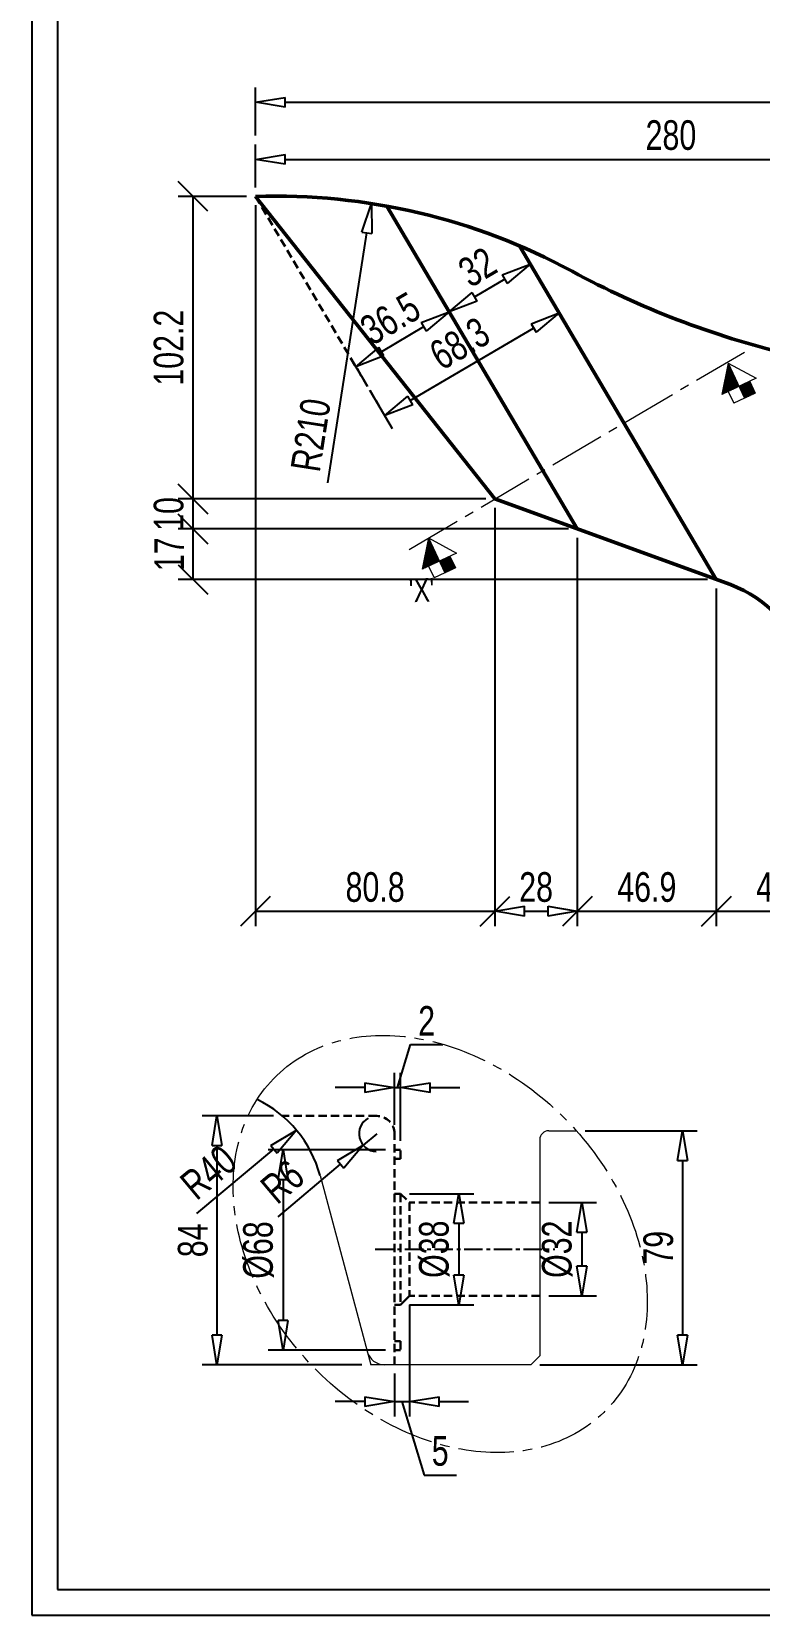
# Model space of a CAD drawing. Header units: millimetres. Extents: x 135002 to 160744, y 22203 to 27033.
# Drawn here: x 155599 to 155844, y 23233 to 23768 of the extents above; entities that cross this region are included whole.
import ezdxf

# ---------------------------------------------------------------- set-up
doc = ezdxf.new("R2010")
doc.units = ezdxf.units.MM
doc.header["$LTSCALE"] = 25
for name, pattern in [('CENTER', [2, 1.25, -0.25, 0.25, -0.25]), ('CENTER2', [1.125, 0.75, -0.125, 0.125, -0.125]), ('HIDDEN', [0.375, 0.25, -0.125])]:
    doc.linetypes.add(name, pattern=pattern)
doc.layers.get('0').update_dxf_attribs({"linetype": 'CONTINUOUS'})
doc.layers.get('Defpoints').update_dxf_attribs({"linetype": 'CONTINUOUS'})
for name, color, linetype, lineweight in [('04 DIMENSION', 7, 'CONTINUOUS', 18), ('cen line', 1, 'CENTER2', 13), ('main', 7, 'CONTINUOUS', 30)]:
    doc.layers.add(name, color=color, linetype=linetype, lineweight=lineweight)
doc.styles.add('DIM-1', font='swisscl.ttf')
doc.dimstyles.new('DIM-1', dxfattribs={"dimscale": 5, "dimtxt": 2, "dimasz": 2, "dimexe": 1, "dimexo": 0.6, "dimgap": 0.6, "dimtad": 1, "dimdec": 0, "dimzin": 0, "dimdsep": 46, "dimtxsty": 'DIM-1', "dimblk": 'CLOSEDBLANK', "dimcen": 0, "dimclrd": 8, "dimclre": 8, "dimclrt": 6, "dimadec": 0, "dimazin": 0, "dimtfac": 1, "dimtdec": 0, "dimtmove": 1, "dimatfit": 0, "dimfxl": 1, "dimtolj": 1, "dimtzin": 0, "dimarcsym": 1})

# ---------------------------------------------------------------- blocks, each defined once
blk = doc.blocks.new('_ClosedBlank')
at = {"color": 0, "linetype": 'ByBlock', "lineweight": -2}
for p, q in [((-1, 0.167), (0, 0)), ((-1, 0.167), (-1, -0.167)), ((0, 0), (-1, -0.167))]:
    blk.add_line(p, q, dxfattribs=at)
blk = doc.blocks.new('*D604')
at = {"layer": '04 DIMENSION', "color": 8, "linetype": 'Continuous', "lineweight": -2, "transparency": 16777216}
for p, q in [((155765.4, 23692.04), (155764.38, 23693.76)), ((155738.06, 23675.92), (155737.04, 23677.65))]:
    blk.add_line(p, q, dxfattribs=at)
at = {"layer": '04 DIMENSION', "color": 8, "lineweight": -2, "transparency": 16777216}
blk.add_line((155758.31, 23684.37), (155748.2, 23678.42), dxfattribs=at)
at = {"layer": 'Defpoints', "color": 0, "transparency": 16777216}
for p in [(155766.92, 23689.45), (155739.58, 23673.34), (155739.58, 23673.34)]:
    blk.add_point(p, dxfattribs=at)
at = {"layer": '04 DIMENSION', "color": 8, "lineweight": -2, "transparency": 16777216, "xscale": 10, "yscale": 10, "zscale": 10}
for p, rotation in [((155766.92, 23689.45), 30.51238492620608), ((155739.58, 23673.34), 210.5123849262061)]:
    blk.add_blockref('_ClosedBlank', p, dxfattribs=dict(at, rotation=rotation))
at = {"layer": '04 DIMENSION', "color": 6, "transparency": 16777216, "insert": (155749.13, 23688.39), "char_height": 10, "attachment_point": 5, "rotation": 30.5124, "style": 'DIM-1'}
blk.add_mtext('\\A1;32', dxfattribs=at)
blk = doc.blocks.new('*D605')
at = {"layer": '04 DIMENSION', "color": 8, "linetype": 'Continuous', "lineweight": -2, "transparency": 16777216}
for p, q in [((155738.72, 23674.81), (155742.12, 23669.03)), ((155707.24, 23656.26), (155710.64, 23650.48))]:
    blk.add_line(p, q, dxfattribs=at)
at = {"layer": '04 DIMENSION', "color": 8, "lineweight": -2, "transparency": 16777216}
blk.add_line((155730.97, 23668.26), (155716.72, 23659.87), dxfattribs=at)
at = {"layer": 'Defpoints', "color": 0, "transparency": 16777216}
for p in [(155737.19, 23677.39), (155705.72, 23658.84), (155708.11, 23654.79)]:
    blk.add_point(p, dxfattribs=at)
at = {"layer": '04 DIMENSION', "color": 8, "lineweight": -2, "transparency": 16777216, "xscale": 10, "yscale": 10, "zscale": 10}
for p, rotation in [((155739.58, 23673.34), 30.51238492620824), ((155708.11, 23654.79), 210.5123849262082)]:
    blk.add_blockref('_ClosedBlank', p, dxfattribs=dict(at, rotation=rotation))
at = {"layer": '04 DIMENSION', "color": 6, "transparency": 16777216, "insert": (155719.72, 23671.07), "char_height": 10, "attachment_point": 5, "rotation": 30.5124, "style": 'DIM-1'}
blk.add_mtext('\\A1;36.5', dxfattribs=at)
blk = doc.blocks.new('*D606')
at = {"layer": '04 DIMENSION', "color": 8, "linetype": 'Continuous', "lineweight": -2, "transparency": 16777216}
for p, q in [((155772, 23680.83), (155779.19, 23668.63)), ((155713.18, 23646.17), (155720.37, 23633.97))]:
    blk.add_line(p, q, dxfattribs=at)
at = {"layer": '04 DIMENSION', "color": 8, "lineweight": -2, "transparency": 16777216}
blk.add_line((155726.45, 23643.36), (155768.04, 23667.86), dxfattribs=at)
at = {"layer": 'Defpoints', "color": 0, "transparency": 16777216}
for p in [(155770.48, 23683.42), (155776.65, 23672.94), (155711.66, 23648.76)]:
    blk.add_point(p, dxfattribs=at)
at = {"layer": '04 DIMENSION', "color": 8, "lineweight": -2, "transparency": 16777216, "xscale": 10, "yscale": 10, "zscale": 10}
for p, rotation in [((155776.65, 23672.94), 30.51238492619144), ((155717.84, 23638.28), 210.5123849261915)]:
    blk.add_blockref('_ClosedBlank', p, dxfattribs=dict(at, rotation=rotation))
at = {"layer": '04 DIMENSION', "color": 6, "transparency": 16777216, "insert": (155743.12, 23662.61), "char_height": 10, "attachment_point": 5, "rotation": 30.5124, "style": 'DIM-1'}
blk.add_mtext('\\A1;68.3', dxfattribs=at)
blk = doc.blocks.new('_Oblique')
at = {"color": 0, "linetype": 'ByBlock', "lineweight": -2}
blk.add_line((-0.5, -0.5), (0.5, 0.5), dxfattribs=at)
blk = doc.blocks.new('*D607')
at = {"layer": '04 DIMENSION', "color": 8, "linetype": 'Continuous', "lineweight": -2, "transparency": 16777216}
for p, q in [((155674.21, 23709.3), (155674.21, 23465.91)), ((155754.99, 23607.12), (155754.99, 23465.91))]:
    blk.add_line(p, q, dxfattribs=at)
at = {"layer": '04 DIMENSION', "color": 8, "lineweight": -2, "transparency": 16777216}
blk.add_line((155674.21, 23470.91), (155754.99, 23470.91), dxfattribs=at)
at = {"layer": 'Defpoints', "color": 0, "transparency": 16777216}
for p in [(155674.21, 23712.3), (155754.99, 23610.12), (155754.99, 23470.91)]:
    blk.add_point(p, dxfattribs=at)
at = {"layer": '04 DIMENSION', "color": 8, "lineweight": -2, "transparency": 16777216, "xscale": 10, "yscale": 10, "zscale": 10, "rotation": 180}
blk.add_blockref('_Oblique', (155674.21, 23470.91), dxfattribs=at)
at = {"layer": '04 DIMENSION', "color": 8, "lineweight": -2, "transparency": 16777216, "xscale": 10, "yscale": 10, "zscale": 10}
blk.add_blockref('_Oblique', (155754.99, 23470.91), dxfattribs=at)
at = {"layer": '04 DIMENSION', "color": 6, "transparency": 16777216, "insert": (155714.6, 23479.03), "char_height": 10, "attachment_point": 5, "style": 'DIM-1'}
blk.add_mtext('\\A1;80.8', dxfattribs=at)
blk = doc.blocks.new('*D608')
at = {"layer": '04 DIMENSION', "color": 8, "linetype": 'Continuous', "lineweight": -2, "transparency": 16777216}
for p, q in [((155782.81, 23597), (155782.81, 23465.91)), ((155754.99, 23586.38), (155754.99, 23465.91))]:
    blk.add_line(p, q, dxfattribs=at)
at = {"layer": '04 DIMENSION', "color": 8, "lineweight": -2, "transparency": 16777216}
blk.add_line((155764.99, 23470.91), (155772.81, 23470.91), dxfattribs=at)
at = {"layer": 'Defpoints', "color": 0, "transparency": 16777216}
for p in [(155782.81, 23600), (155754.99, 23589.38), (155782.81, 23470.91)]:
    blk.add_point(p, dxfattribs=at)
at = {"layer": '04 DIMENSION', "color": 8, "lineweight": -2, "transparency": 16777216, "xscale": 10, "yscale": 10, "zscale": 10, "rotation": 180}
blk.add_blockref('_ClosedBlank', (155754.99, 23470.91), dxfattribs=at)
at = {"layer": '04 DIMENSION', "color": 8, "lineweight": -2, "transparency": 16777216, "xscale": 10, "yscale": 10, "zscale": 10}
blk.add_blockref('_ClosedBlank', (155782.81, 23470.91), dxfattribs=at)
at = {"layer": '04 DIMENSION', "color": 6, "transparency": 16777216, "insert": (155768.9, 23479.03), "char_height": 10, "attachment_point": 5, "style": 'DIM-1'}
blk.add_mtext('\\A1;28', dxfattribs=at)
blk = doc.blocks.new('*D609')
at = {"layer": '04 DIMENSION', "color": 8, "linetype": 'Continuous', "lineweight": -2, "transparency": 16777216}
for p, q in [((155829.7, 23579.93), (155829.7, 23465.91)), ((155782.81, 23578.17), (155782.81, 23465.91))]:
    blk.add_line(p, q, dxfattribs=at)
at = {"layer": '04 DIMENSION', "color": 8, "lineweight": -2, "transparency": 16777216}
blk.add_line((155782.81, 23470.91), (155829.7, 23470.91), dxfattribs=at)
at = {"layer": 'Defpoints', "color": 0, "transparency": 16777216}
for p in [(155782.81, 23581.17), (155829.7, 23582.93), (155829.7, 23470.91)]:
    blk.add_point(p, dxfattribs=at)
at = {"layer": '04 DIMENSION', "color": 8, "lineweight": -2, "transparency": 16777216, "xscale": 10, "yscale": 10, "zscale": 10, "rotation": 180}
blk.add_blockref('_Oblique', (155782.81, 23470.91), dxfattribs=at)
at = {"layer": '04 DIMENSION', "color": 8, "lineweight": -2, "transparency": 16777216, "xscale": 10, "yscale": 10, "zscale": 10}
blk.add_blockref('_Oblique', (155829.7, 23470.91), dxfattribs=at)
at = {"layer": '04 DIMENSION', "color": 6, "transparency": 16777216, "insert": (155806.25, 23479.03), "char_height": 10, "attachment_point": 5, "style": 'DIM-1'}
blk.add_mtext('\\A1;46.9', dxfattribs=at)
blk = doc.blocks.new('*D610')
at = {"layer": '04 DIMENSION', "color": 8, "linetype": 'Continuous', "lineweight": -2, "transparency": 16777216}
for p, q in [((155829.7, 23565.92), (155829.7, 23465.91)), ((155876.55, 23487.07), (155876.55, 23465.91))]:
    blk.add_line(p, q, dxfattribs=at)
at = {"layer": '04 DIMENSION', "color": 8, "lineweight": -2, "transparency": 16777216}
blk.add_line((155829.7, 23470.91), (155876.55, 23470.91), dxfattribs=at)
at = {"layer": 'Defpoints', "color": 0, "transparency": 16777216}
for p in [(155829.7, 23568.92), (155876.55, 23490.07), (155876.55, 23470.91)]:
    blk.add_point(p, dxfattribs=at)
at = {"layer": '04 DIMENSION', "color": 8, "lineweight": -2, "transparency": 16777216, "xscale": 10, "yscale": 10, "zscale": 10, "rotation": 180}
blk.add_blockref('_Oblique', (155829.7, 23470.91), dxfattribs=at)
at = {"layer": '04 DIMENSION', "color": 8, "lineweight": -2, "transparency": 16777216, "xscale": 10, "yscale": 10, "zscale": 10}
blk.add_blockref('_Oblique', (155876.55, 23470.91), dxfattribs=at)
at = {"layer": '04 DIMENSION', "color": 6, "transparency": 16777216, "insert": (155853.12, 23479.03), "char_height": 10, "attachment_point": 5, "style": 'DIM-1'}
blk.add_mtext('\\A1;46.9', dxfattribs=at)
blk = doc.blocks.new('*D620')
at = {"layer": '04 DIMENSION', "color": 8, "linetype": 'Continuous', "lineweight": -2, "transparency": 16777216}
for p, q in [((155674.21, 23715.3), (155674.21, 23729.82)), ((155954.55, 23660.11), (155954.55, 23729.82))]:
    blk.add_line(p, q, dxfattribs=at)
at = {"layer": '04 DIMENSION', "color": 8, "lineweight": -2, "transparency": 16777216}
blk.add_line((155684.21, 23724.82), (155944.55, 23724.82), dxfattribs=at)
at = {"layer": 'Defpoints', "color": 0, "transparency": 16777216}
for p in [(155954.55, 23724.82), (155674.21, 23712.3), (155954.55, 23657.11)]:
    blk.add_point(p, dxfattribs=at)
at = {"layer": '04 DIMENSION', "color": 8, "lineweight": -2, "transparency": 16777216, "xscale": 10, "yscale": 10, "zscale": 10, "rotation": 180}
blk.add_blockref('_ClosedBlank', (155674.21, 23724.82), dxfattribs=at)
at = {"layer": '04 DIMENSION', "color": 8, "lineweight": -2, "transparency": 16777216, "xscale": 10, "yscale": 10, "zscale": 10}
blk.add_blockref('_ClosedBlank', (155954.55, 23724.82), dxfattribs=at)
at = {"layer": '04 DIMENSION', "color": 6, "transparency": 16777216, "insert": (155814.38, 23732.95), "char_height": 10, "attachment_point": 5, "style": 'DIM-1'}
blk.add_mtext('\\A1;280', dxfattribs=at)
blk = doc.blocks.new('*D622')
at = {"layer": '04 DIMENSION', "color": 8, "linetype": 'Continuous', "lineweight": -2, "transparency": 16777216}
for p, q in [((155674.21, 23732.82), (155674.21, 23749.08)), ((156067.64, 23732.82), (156067.64, 23749.08))]:
    blk.add_line(p, q, dxfattribs=at)
at = {"layer": '04 DIMENSION', "color": 8, "lineweight": -2, "transparency": 16777216}
blk.add_line((155684.21, 23744.08), (156057.64, 23744.08), dxfattribs=at)
at = {"layer": 'Defpoints', "color": 0, "transparency": 16777216}
for p in [(156067.64, 23744.08), (155674.21, 23729.82), (156067.64, 23729.82)]:
    blk.add_point(p, dxfattribs=at)
at = {"layer": '04 DIMENSION', "color": 8, "lineweight": -2, "transparency": 16777216, "xscale": 10, "yscale": 10, "zscale": 10, "rotation": 180}
blk.add_blockref('_ClosedBlank', (155674.21, 23744.08), dxfattribs=at)
at = {"layer": '04 DIMENSION', "color": 8, "lineweight": -2, "transparency": 16777216, "xscale": 10, "yscale": 10, "zscale": 10}
blk.add_blockref('_ClosedBlank', (156067.64, 23744.08), dxfattribs=at)
at = {"layer": '04 DIMENSION', "color": 6, "transparency": 16777216, "insert": (155870.93, 23752.2), "char_height": 10, "attachment_point": 5, "style": 'DIM-1'}
blk.add_mtext('\\A1;393', dxfattribs=at)
blk = doc.blocks.new('*D623')
at = {"layer": '04 DIMENSION', "color": 8, "linetype": 'Continuous', "lineweight": -2, "transparency": 16777216}
for p, q in [((155671.21, 23712.3), (155648.11, 23712.3)), ((155751.99, 23610.12), (155648.11, 23610.12))]:
    blk.add_line(p, q, dxfattribs=at)
at = {"layer": '04 DIMENSION', "color": 8, "lineweight": -2, "transparency": 16777216}
blk.add_line((155653.11, 23712.3), (155653.11, 23610.12), dxfattribs=at)
at = {"layer": 'Defpoints', "color": 0, "transparency": 16777216}
for p in [(155674.21, 23712.3), (155653.11, 23610.12), (155754.99, 23610.12)]:
    blk.add_point(p, dxfattribs=at)
at = {"layer": '04 DIMENSION', "color": 8, "lineweight": -2, "transparency": 16777216, "xscale": 10, "yscale": 10, "zscale": 10}
for p, rotation in [((155653.11, 23712.3), 90), ((155653.11, 23610.12), 270)]:
    blk.add_blockref('_Oblique', p, dxfattribs=dict(at, rotation=rotation))
at = {"layer": '04 DIMENSION', "color": 6, "transparency": 16777216, "insert": (155644.99, 23661.21), "char_height": 10, "attachment_point": 5, "rotation": 90, "style": 'DIM-1'}
blk.add_mtext('\\A1;102.2', dxfattribs=at)
blk = doc.blocks.new('*D624')
at = {"layer": '04 DIMENSION', "color": 8, "linetype": 'Continuous', "lineweight": -2, "transparency": 16777216}
for p, q in [((155697.05, 23610.12), (155648.11, 23610.12)), ((155779.81, 23600), (155648.11, 23600))]:
    blk.add_line(p, q, dxfattribs=at)
at = {"layer": '04 DIMENSION', "color": 8, "lineweight": -2, "transparency": 16777216}
blk.add_line((155653.11, 23610.12), (155653.11, 23600), dxfattribs=at)
at = {"layer": 'Defpoints', "color": 0, "transparency": 16777216}
for p in [(155700.05, 23610.12), (155653.11, 23600), (155782.81, 23600)]:
    blk.add_point(p, dxfattribs=at)
at = {"layer": '04 DIMENSION', "color": 8, "lineweight": -2, "transparency": 16777216, "xscale": 10, "yscale": 10, "zscale": 10}
for p, rotation in [((155653.11, 23610.12), 90), ((155653.11, 23600), 270)]:
    blk.add_blockref('_Oblique', p, dxfattribs=dict(at, rotation=rotation))
at = {"layer": '04 DIMENSION', "color": 6, "transparency": 16777216, "insert": (155644.99, 23605.06), "char_height": 10, "attachment_point": 5, "rotation": 90, "style": 'DIM-1'}
blk.add_mtext('\\A1;10', dxfattribs=at)
blk = doc.blocks.new('*D625')
at = {"layer": '04 DIMENSION', "color": 8, "linetype": 'Continuous', "lineweight": -2, "transparency": 16777216}
for p, q in [((155680.64, 23600), (155648.11, 23600)), ((155826.7, 23582.93), (155648.11, 23582.93))]:
    blk.add_line(p, q, dxfattribs=at)
at = {"layer": '04 DIMENSION', "color": 8, "lineweight": -2, "transparency": 16777216}
blk.add_line((155653.11, 23600), (155653.11, 23582.93), dxfattribs=at)
at = {"layer": 'Defpoints', "color": 0, "transparency": 16777216}
for p in [(155683.64, 23600), (155653.11, 23582.93), (155829.7, 23582.93)]:
    blk.add_point(p, dxfattribs=at)
at = {"layer": '04 DIMENSION', "color": 8, "lineweight": -2, "transparency": 16777216, "xscale": 10, "yscale": 10, "zscale": 10}
for p, rotation in [((155653.11, 23600), 90), ((155653.11, 23582.93), 270)]:
    blk.add_blockref('_Oblique', p, dxfattribs=dict(at, rotation=rotation))
at = {"layer": '04 DIMENSION', "color": 6, "transparency": 16777216, "insert": (155645.11, 23591.47), "char_height": 10, "attachment_point": 5, "rotation": 90, "style": 'DIM-1'}
blk.add_mtext('\\A1;17', dxfattribs=at)
blk = doc.blocks.new('*D626')
at = {"layer": '04 DIMENSION', "color": 8, "lineweight": -2, "transparency": 16777216}
blk.add_line((155698.62, 23615.61), (155711.78, 23700.02), dxfattribs=at)
at = {"layer": 'Defpoints', "color": 0, "transparency": 16777216}
for p in [(155713.33, 23709.9), (155680.96, 23502.41)]:
    blk.add_point(p, dxfattribs=at)
at = {"layer": '04 DIMENSION', "color": 8, "lineweight": -2, "transparency": 16777216, "xscale": 10, "yscale": 10, "zscale": 10, "rotation": 81.13466960891728}
blk.add_blockref('_ClosedBlank', (155713.33, 23709.9), dxfattribs=at)
at = {"layer": '04 DIMENSION', "color": 6, "transparency": 16777216, "insert": (155692.91, 23631.71), "char_height": 10, "attachment_point": 5, "rotation": 81.1347, "style": 'DIM-1'}
blk.add_mtext('\\A1;R210', dxfattribs=at)
blk = doc.blocks.new('*D701')
at = {"layer": '04 DIMENSION', "color": 8, "linetype": 'Continuous', "lineweight": -2, "transparency": 16777216}
for p, q in [((155773.15, 23372.52), (155789.31, 23372.52)), ((155773.15, 23341.02), (155789.31, 23341.02))]:
    blk.add_line(p, q, dxfattribs=at)
at = {"layer": '04 DIMENSION', "color": 8, "lineweight": -2, "transparency": 16777216}
blk.add_line((155784.31, 23362.52), (155784.31, 23351.02), dxfattribs=at)
at = {"layer": 'Defpoints', "color": 0, "transparency": 16777216}
for p in [(155770.15, 23372.52), (155770.15, 23341.02), (155784.31, 23341.02)]:
    blk.add_point(p, dxfattribs=at)
at = {"layer": '04 DIMENSION', "color": 8, "lineweight": -2, "transparency": 16777216, "xscale": 10, "yscale": 10, "zscale": 10}
for p, rotation in [((155784.31, 23372.52), 90), ((155784.31, 23341.02), 270)]:
    blk.add_blockref('_ClosedBlank', p, dxfattribs=dict(at, rotation=rotation))
at = {"layer": '04 DIMENSION', "color": 6, "transparency": 16777216, "insert": (155776.05, 23356.77), "char_height": 10, "attachment_point": 5, "rotation": 90, "style": 'DIM-1'}
blk.add_mtext('\\A1;%%C32', dxfattribs=at)
blk = doc.blocks.new('*D702')
at = {"layer": '04 DIMENSION', "color": 8, "lineweight": -2, "transparency": 16777216}
for p, q in [((155715.15, 23395.77), (155710.57, 23391.9)), ((155681.88, 23367.69), (155702.93, 23385.45))]:
    blk.add_line(p, q, dxfattribs=at)
at = {"layer": '04 DIMENSION', "color": 8, "linetype": 'Continuous', "lineweight": -2, "transparency": 16777216}
blk.add_arc((155715.15, 23395.77), 6, 118.6479, 267.9156, dxfattribs=at)
at = {"layer": 'Defpoints', "color": 0, "transparency": 16777216}
for p in [(155710.57, 23391.9), (155715.15, 23395.77)]:
    blk.add_point(p, dxfattribs=at)
at = {"layer": '04 DIMENSION', "color": 8, "lineweight": -2, "transparency": 16777216, "xscale": 10, "yscale": 10, "zscale": 10, "rotation": 40.16909728830893}
blk.add_blockref('_ClosedBlank', (155710.57, 23391.9), dxfattribs=at)
at = {"layer": '04 DIMENSION', "color": 6, "transparency": 16777216, "insert": (155683.35, 23379.55), "char_height": 10, "attachment_point": 5, "rotation": 40.1691, "style": 'DIM-1'}
blk.add_mtext('\\A1;R6', dxfattribs=at)
blk = doc.blocks.new('*D703')
at = {"layer": '04 DIMENSION', "color": 8, "linetype": 'Continuous', "lineweight": -2, "transparency": 16777216}
for p, q in [((155726.15, 23375.52), (155747.84, 23375.52)), ((155726.15, 23338.02), (155747.84, 23338.02))]:
    blk.add_line(p, q, dxfattribs=at)
at = {"layer": '04 DIMENSION', "color": 8, "lineweight": -2, "transparency": 16777216}
blk.add_line((155742.84, 23365.52), (155742.84, 23348.02), dxfattribs=at)
at = {"layer": 'Defpoints', "color": 0, "transparency": 16777216}
for p in [(155723.15, 23375.52), (155723.15, 23338.02), (155742.84, 23338.02)]:
    blk.add_point(p, dxfattribs=at)
at = {"layer": '04 DIMENSION', "color": 8, "lineweight": -2, "transparency": 16777216, "xscale": 10, "yscale": 10, "zscale": 10}
for p, rotation in [((155742.84, 23375.52), 90), ((155742.84, 23338.02), 270)]:
    blk.add_blockref('_ClosedBlank', p, dxfattribs=dict(at, rotation=rotation))
at = {"layer": '04 DIMENSION', "color": 6, "transparency": 16777216, "insert": (155734.58, 23356.77), "char_height": 10, "attachment_point": 5, "rotation": 90, "style": 'DIM-1'}
blk.add_mtext('\\A1;%%C38', dxfattribs=at)
blk = doc.blocks.new('*D704')
at = {"layer": '04 DIMENSION', "color": 8, "linetype": 'Continuous', "lineweight": -2, "transparency": 16777216}
for p, q in [((155718.15, 23390.34), (155678.53, 23390.34)), ((155718.15, 23322.7), (155678.53, 23322.7))]:
    blk.add_line(p, q, dxfattribs=at)
at = {"layer": '04 DIMENSION', "color": 8, "lineweight": -2, "transparency": 16777216}
blk.add_line((155683.53, 23380.34), (155683.53, 23332.7), dxfattribs=at)
at = {"layer": 'Defpoints', "color": 0, "transparency": 16777216}
for p in [(155721.15, 23390.34), (155683.53, 23322.7), (155721.15, 23322.7)]:
    blk.add_point(p, dxfattribs=at)
at = {"layer": '04 DIMENSION', "color": 8, "lineweight": -2, "transparency": 16777216, "xscale": 10, "yscale": 10, "zscale": 10}
for p, rotation in [((155683.53, 23390.34), 90), ((155683.53, 23322.7), 270)]:
    blk.add_blockref('_ClosedBlank', p, dxfattribs=dict(at, rotation=rotation))
at = {"layer": '04 DIMENSION', "color": 6, "transparency": 16777216, "insert": (155675.26, 23356.52), "char_height": 10, "attachment_point": 5, "rotation": 90, "style": 'DIM-1'}
blk.add_mtext('\\A1;%%C68', dxfattribs=at)
blk = doc.blocks.new('*D705')
at = {"layer": '04 DIMENSION', "color": 8, "lineweight": -2, "transparency": 16777216}
for p, q in [((155722.15, 23411.34), (155726.51, 23425.86)), ((155726.51, 23425.86), (155737.4, 23425.86)), ((155711.15, 23411.34), (155701.15, 23411.34)), ((155721.15, 23411.34), (155723.15, 23411.34)), ((155721.15, 23411.34), (155723.15, 23411.34)), ((155733.15, 23411.34), (155743.15, 23411.34))]:
    blk.add_line(p, q, dxfattribs=at)
at = {"layer": '04 DIMENSION', "color": 8, "linetype": 'Continuous', "lineweight": -2, "transparency": 16777216}
for p, q in [((155721.15, 23398.77), (155721.15, 23416.34)), ((155723.15, 23393.34), (155723.15, 23416.34))]:
    blk.add_line(p, q, dxfattribs=at)
at = {"layer": 'Defpoints', "color": 0, "transparency": 16777216}
for p in [(155723.15, 23411.34), (155721.15, 23395.77), (155723.15, 23390.34)]:
    blk.add_point(p, dxfattribs=at)
at = {"layer": '04 DIMENSION', "color": 8, "lineweight": -2, "transparency": 16777216, "xscale": 10, "yscale": 10, "zscale": 10}
blk.add_blockref('_ClosedBlank', (155721.15, 23411.34), dxfattribs=at)
at = {"layer": '04 DIMENSION', "color": 8, "lineweight": -2, "transparency": 16777216, "xscale": 10, "yscale": 10, "zscale": 10, "rotation": 180}
blk.add_blockref('_ClosedBlank', (155723.15, 23411.34), dxfattribs=at)
at = {"layer": '04 DIMENSION', "color": 6, "transparency": 16777216, "insert": (155731.96, 23433.88), "char_height": 10, "attachment_point": 5, "style": 'DIM-1'}
blk.add_mtext('\\A1;2', dxfattribs=at)
blk = doc.blocks.new('*D706')
at = {"layer": '04 DIMENSION', "color": 8, "linetype": 'Continuous', "lineweight": -2, "transparency": 16777216}
for p, q in [((155726.15, 23338.02), (155726.15, 23300.31)), ((155721.15, 23314.77), (155721.15, 23300.31))]:
    blk.add_line(p, q, dxfattribs=at)
at = {"layer": '04 DIMENSION', "color": 8, "lineweight": -2, "transparency": 16777216}
for p, q in [((155711.15, 23305.31), (155701.15, 23305.31)), ((155721.15, 23305.31), (155726.15, 23305.31)), ((155721.15, 23305.31), (155726.15, 23305.31)), ((155723.65, 23305.31), (155731.09, 23280.5)), ((155736.15, 23305.31), (155746.15, 23305.31)), ((155731.09, 23280.5), (155742.01, 23280.5))]:
    blk.add_line(p, q, dxfattribs=at)
at = {"layer": 'Defpoints', "color": 0, "transparency": 16777216}
for p in [(155726.15, 23341.02), (155721.15, 23317.77), (155726.15, 23305.31)]:
    blk.add_point(p, dxfattribs=at)
at = {"layer": '04 DIMENSION', "color": 8, "lineweight": -2, "transparency": 16777216, "xscale": 10, "yscale": 10, "zscale": 10}
blk.add_blockref('_ClosedBlank', (155721.15, 23305.31), dxfattribs=at)
at = {"layer": '04 DIMENSION', "color": 8, "lineweight": -2, "transparency": 16777216, "xscale": 10, "yscale": 10, "zscale": 10, "rotation": 180}
blk.add_blockref('_ClosedBlank', (155726.15, 23305.31), dxfattribs=at)
at = {"layer": '04 DIMENSION', "color": 6, "transparency": 16777216, "insert": (155736.55, 23288.6), "char_height": 10, "attachment_point": 5, "style": 'DIM-1'}
blk.add_mtext('\\A1;5', dxfattribs=at)
blk = doc.blocks.new('*D707')
at = {"layer": '04 DIMENSION', "color": 8, "linetype": 'Continuous', "lineweight": -2, "transparency": 16777216}
for p, q in [((155680.32, 23401.77), (155656.24, 23401.77)), ((155710.15, 23317.77), (155656.24, 23317.77))]:
    blk.add_line(p, q, dxfattribs=at)
at = {"layer": '04 DIMENSION', "color": 8, "lineweight": -2, "transparency": 16777216}
blk.add_line((155661.24, 23391.77), (155661.24, 23327.77), dxfattribs=at)
at = {"layer": 'Defpoints', "color": 0, "transparency": 16777216}
for p in [(155683.32, 23401.77), (155661.24, 23317.77), (155713.15, 23317.77)]:
    blk.add_point(p, dxfattribs=at)
at = {"layer": '04 DIMENSION', "color": 8, "lineweight": -2, "transparency": 16777216, "xscale": 10, "yscale": 10, "zscale": 10}
for p, rotation in [((155661.24, 23401.77), 90), ((155661.24, 23317.77), 270)]:
    blk.add_blockref('_ClosedBlank', p, dxfattribs=dict(at, rotation=rotation))
at = {"layer": '04 DIMENSION', "color": 6, "transparency": 16777216, "insert": (155653.12, 23359.77), "char_height": 10, "attachment_point": 5, "rotation": 90, "style": 'DIM-1'}
blk.add_mtext('\\A1;84', dxfattribs=at)
blk = doc.blocks.new('*D708')
at = {"layer": '04 DIMENSION', "color": 8, "lineweight": -2, "transparency": 16777216}
blk.add_line((155654.48, 23368.87), (155680.43, 23390.53), dxfattribs=at)
at = {"layer": 'Defpoints', "color": 0, "transparency": 16777216}
for p in [(155688.11, 23396.93), (155657.4, 23371.31)]:
    blk.add_point(p, dxfattribs=at)
at = {"layer": '04 DIMENSION', "color": 8, "lineweight": -2, "transparency": 16777216, "xscale": 10, "yscale": 10, "zscale": 10, "rotation": 39.84500626947905}
blk.add_blockref('_ClosedBlank', (155688.11, 23396.93), dxfattribs=at)
at = {"layer": '04 DIMENSION', "color": 6, "transparency": 16777216, "insert": (155658.41, 23382.73), "char_height": 10, "attachment_point": 5, "rotation": 39.845, "style": 'DIM-1'}
blk.add_mtext('\\A1;R40', dxfattribs=at)
blk = doc.blocks.new('*D709')
at = {"layer": '04 DIMENSION', "color": 8, "linetype": 'Continuous', "lineweight": -2, "transparency": 16777216}
for p, q in [((155785.49, 23396.77), (155823.28, 23396.77)), ((155770.15, 23317.77), (155823.28, 23317.77))]:
    blk.add_line(p, q, dxfattribs=at)
at = {"layer": '04 DIMENSION', "color": 8, "lineweight": -2, "transparency": 16777216}
blk.add_line((155818.28, 23386.77), (155818.28, 23327.77), dxfattribs=at)
at = {"layer": 'Defpoints', "color": 0, "transparency": 16777216}
for p in [(155782.49, 23396.77), (155767.15, 23317.77), (155818.28, 23317.77)]:
    blk.add_point(p, dxfattribs=at)
at = {"layer": '04 DIMENSION', "color": 8, "lineweight": -2, "transparency": 16777216, "xscale": 10, "yscale": 10, "zscale": 10}
for p, rotation in [((155818.28, 23396.77), 90), ((155818.28, 23317.77), 270)]:
    blk.add_blockref('_ClosedBlank', p, dxfattribs=dict(at, rotation=rotation))
at = {"layer": '04 DIMENSION', "color": 6, "transparency": 16777216, "insert": (155810.17, 23357.27), "char_height": 10, "attachment_point": 5, "rotation": 90, "style": 'DIM-1'}
blk.add_mtext('\\A1;79', dxfattribs=at)

msp = doc.modelspace()

# ---------------------------------------------------------------- hatches: boundary and pattern name
at = {"layer": '04 DIMENSION'}
h = msp.add_hatch(dxfattribs=at)
h.set_pattern_fill('ANSI31', color=256, scale=0.1, angle=-64.89388)
h.set_pattern_definition([(340.10612462, (73095.40752, 144455.0911), (0.10803859404, 0.2985530308), [])])
h.paths.add_polyline_path([(155842.825, 23645.869), (155840.959, 23649.851), (155837.353, 23648.161), (155839.218, 23644.179)])
h.paths.add_polyline_path([(155837.353, 23648.161), (155833.696, 23655.965), (155831.565, 23645.449)])
h = msp.add_hatch(dxfattribs=at)
h.set_pattern_fill('ANSI31', color=256, scale=0.1, angle=-64.89388)
h.set_pattern_definition([(340.10612462, (72994.27662, 144396.0924), (0.10803859404, 0.2985530308), [])])
h.paths.add_polyline_path([(155741.694, 23586.87), (155739.828, 23590.852), (155736.222, 23589.162), (155738.088, 23585.181)])
h.paths.add_polyline_path([(155736.222, 23589.162), (155732.565, 23596.966), (155730.434, 23586.45)])

# ---------------------------------------------------------------- linework, layer by layer
at = {"color": 1, "linetype": 'CENTER', "ltscale": 0.2}
msp.add_line((155714.615, 23356.771), (155775.178, 23356.771), dxfattribs=at)
for points in [[(155598.745, 23233.147), (156866.793, 23233.147), (156866.793, 24134.874), (155598.745, 24134.874)], [(155607.496, 23241.898), (156858.041, 23241.898), (156858.041, 24126.122), (155607.496, 24126.122)]]:
    msp.add_lwpolyline(points, close=True)
at = {"color": 7, "true_color": 0xffffff}
msp.add_arc((155657.398, 23371.305), 40, 15, 64.23449, dxfattribs=at)
at = {"layer": '04 DIMENSION', "lineweight": 50}
for p, q in [((155754.993, 23610.122), (155674.214, 23712.297)), ((155718.561, 23709.012), (155782.806, 23599.999)), ((155763.304, 23695.589), (155829.696, 23582.932)), ((155834.479, 23581.191), (155754.993, 23610.122))]:
    msp.add_line(p, q, dxfattribs=at)
at = {"layer": '04 DIMENSION'}
for p, q in [((155833.696, 23655.965), (155831.565, 23645.449)), ((155833.696, 23655.965), (155843.141, 23650.873)), ((155833.696, 23655.965), (155839.218, 23644.179)), ((155843.141, 23650.873), (155831.565, 23645.449)), ((155840.959, 23649.851), (155842.825, 23645.869)), ((155833.746, 23646.471), (155835.612, 23642.489)), ((155842.825, 23645.869), (155835.612, 23642.489)), ((155732.565, 23596.966), (155730.434, 23586.45)), ((155732.565, 23596.966), (155742.01, 23591.874)), ((155732.565, 23596.966), (155738.088, 23585.181)), ((155742.01, 23591.874), (155730.434, 23586.45)), ((155739.828, 23590.852), (155741.694, 23586.87)), ((155732.616, 23587.472), (155734.481, 23583.491)), ((155741.694, 23586.87), (155734.481, 23583.491)), ((155773.153, 23396.771), (155782.494, 23396.771))]:
    msp.add_line(p, q, dxfattribs=at)
at = {"layer": '04 DIMENSION', "color": 7}
for p, q in [((155770.153, 23393.771), (155770.153, 23320.771)), ((155696.035, 23381.658), (155713.153, 23317.771)), ((155767.153, 23317.771), (155713.153, 23317.771)), ((155770.153, 23320.771), (155767.153, 23317.771))]:
    msp.add_line(p, q, dxfattribs=at)
at = {"layer": '04 DIMENSION', "lineweight": 50}
for centre, radius, start, end in [((155680.962, 23502.405), 210, 61.5364, 91.84145), ((155924.028, 23950.756), 300, 241.5364, 256.48489), ((155820.798, 23543.604), 40, 15, 70)]:
    msp.add_arc(centre, radius, start, end, dxfattribs=at)
at = {"layer": '04 DIMENSION', "color": 7}
for centre, radius, start, end in [((155773.153, 23393.771), 3, 90, 180), ((155717.757, 23323.771), 6, 195, 270)]:
    msp.add_arc(centre, radius, start, end, dxfattribs=at)
at = {"layer": '04 DIMENSION', "color": 6, "linetype": 'CENTER2'}
msp.add_ellipse((155736.565, 23358.555), major_axis=(-55.169, 56.869), ratio=0.7531579, dxfattribs=at)
at = {"layer": 'cen line', "color": 1}
msp.add_line((155726.101, 23593.095), (155840.103, 23660.281), dxfattribs=at)
at = {"layer": 'main', "color": 6, "linetype": 'HIDDEN', "ltscale": 0.45}
for p, q in [((155674.214, 23712.297), (155715.979, 23641.429)), ((155715.153, 23401.771), (155683.317, 23401.771)), ((155715.153, 23401.771), (155683.317, 23401.771)), ((155721.153, 23317.771), (155721.153, 23395.771)), ((155723.153, 23390.343), (155721.153, 23390.343)), ((155723.153, 23387.343), (155721.153, 23387.343)), ((155723.153, 23387.343), (155723.153, 23390.343)), ((155723.151, 23375.521), (155721.153, 23375.521)), ((155723.151, 23375.521), (155723.151, 23338.021)), ((155723.151, 23375.521), (155726.151, 23372.521)), ((155770.153, 23372.521), (155726.151, 23372.521)), ((155726.151, 23372.521), (155726.151, 23341.021)), ((155723.151, 23338.021), (155721.153, 23338.021)), ((155726.151, 23341.021), (155723.151, 23338.021)), ((155723.151, 23338.021), (155726.151, 23341.021)), ((155770.153, 23341.021), (155726.151, 23341.021)), ((155723.153, 23325.7), (155721.153, 23325.7)), ((155723.153, 23322.7), (155721.153, 23322.7)), ((155723.153, 23325.7), (155723.153, 23322.7))]:
    msp.add_line(p, q, dxfattribs=at)
msp.add_arc((155715.153, 23395.771), 6, 0, 90, dxfattribs=at)
msp.add_arc((155715.153, 23395.771), 6, 0, 90, dxfattribs=at)

# ---------------------------------------------------------------- texts
at = {"layer": '04 DIMENSION', "color": 6, "insert": (155730.285, 23579.362), "char_height": 8, "attachment_point": 5, "rotation": 2.14701, "style": 'DIM-1'}
msp.add_mtext("\\A1;'X'", dxfattribs=at)

# ---------------------------------------------------------------- dimensions: what is measured, and where the dimension line sits
at = {"layer": '04 DIMENSION'}
for base, p1, p2, picture, middle in [((156067.64, 23744.076), (155674.214, 23729.825), (156067.64, 23729.825), '*D622', (155870.927, 23752.197)), ((155954.553, 23724.825), (155674.214, 23712.297), (155954.553, 23657.112), '*D620', (155814.384, 23732.946)), ((155782.806, 23470.913), (155754.993, 23589.379), (155782.806, 23599.999), '*D608', (155768.899, 23479.034)), ((155723.153, 23411.345), (155721.153, 23395.771), (155723.153, 23390.343), '*D705', (155729.509, 23433.884)), ((155726.151, 23305.306), (155721.153, 23317.771), (155726.151, 23341.021), '*D706', (155734.094, 23288.603))]:
    dim = msp.add_linear_dim(base=base, p1=p1, p2=p2, dimstyle='DIM-1', dxfattribs=at)
    dim.commit()
    dim.dimension.update_dxf_attribs({"geometry": picture, "text_midpoint": middle})
for base, p1, p2, override, picture, middle in [((155653.111, 23610.122), (155674.214, 23712.297), (155754.993, 23610.122), {"dimdec": 1, "dimblk1": 'Oblique', "dimblk2": 'Oblique', "dimsah": 1}, '*D623', (155644.99, 23661.209)), ((155653.111, 23582.932), (155683.641, 23599.999), (155829.696, 23582.932), {"dimblk1": 'Oblique', "dimblk2": 'Oblique', "dimsah": 1}, '*D625', (155645.111, 23591.466))]:
    dim = msp.add_linear_dim(base=base, p1=p1, p2=p2, angle=90, dimstyle='DIM-1', override=override, dxfattribs=at)
    dim.commit()
    dim.dimension.update_dxf_attribs({"geometry": picture, "text_midpoint": middle})
for base, p1, p2, picture, middle in [((155754.993, 23470.913), (155674.214, 23712.297), (155754.993, 23610.122), '*D607', (155714.603, 23479.034)), ((155829.696, 23470.913), (155782.806, 23581.171), (155829.696, 23582.932), '*D609', (155806.251, 23479.034)), ((155876.553, 23470.913), (155829.696, 23568.925), (155876.553, 23490.07), '*D610', (155853.125, 23479.034))]:
    dim = msp.add_linear_dim(base=base, p1=p1, p2=p2, dimstyle='DIM-1', override={"dimdec": 1, "dimblk1": 'Oblique', "dimblk2": 'Oblique', "dimsah": 1}, dxfattribs=at)
    dim.commit()
    dim.dimension.update_dxf_attribs({"geometry": picture, "text_midpoint": middle})
for center, mpoint, picture, middle in [((155680.962, 23502.405), (155713.326, 23709.896), '*D626', (155700.936, 23630.461)), ((155657.398, 23371.305), (155688.109, 23396.934), '*D708', (155663.615, 23376.493))]:
    dim = msp.add_radius_dim(center=center, mpoint=mpoint, dimstyle='DIM-1', dxfattribs=at)
    dim.commit()
    dim.dimension.update_dxf_attribs({"geometry": picture, "text_midpoint": middle, "dimtype": 164})
dim = msp.add_aligned_dim(p1=(155766.921, 23689.451), p2=(155739.583, 23673.34), distance=0, dimstyle='DIM-1', dxfattribs=at)
dim.commit()
dim.dimension.update_dxf_attribs({"geometry": '*D604', "text_midpoint": (155749.129, 23688.392)})
for p1, p2, distance, picture, middle in [((155737.194, 23677.395), (155705.716, 23658.843), 4.706, '*D605', (155719.718, 23671.067)), ((155711.661, 23648.755), (155770.477, 23683.417), -12.161, '*D606', (155743.117, 23662.612))]:
    dim = msp.add_aligned_dim(p1=p1, p2=p2, distance=distance, dimstyle='DIM-1', override={"dimdec": 1}, dxfattribs=at)
    dim.commit()
    dim.dimension.update_dxf_attribs({"geometry": picture, "text_midpoint": middle})
dim = msp.add_linear_dim(base=(155653.111, 23599.999), p1=(155700.052, 23610.122), p2=(155782.806, 23599.999), angle=90, dimstyle='DIM-1', override={"dimblk1": 'Oblique', "dimblk2": 'Oblique', "dimsah": 1}, dxfattribs=at)
dim.commit()
dim.dimension.update_dxf_attribs({"geometry": '*D624', "text_midpoint": (155653.111, 23605.06), "dimtype": 160})
for base, p1, p2, picture, middle in [((155661.243, 23317.771), (155683.317, 23401.771), (155713.153, 23317.771), '*D707', (155653.121, 23359.771)), ((155818.28, 23317.771), (155782.494, 23396.771), (155767.153, 23317.771), '*D709', (155810.165, 23357.271))]:
    dim = msp.add_linear_dim(base=base, p1=p1, p2=p2, angle=90, dimstyle='DIM-1', dxfattribs=at)
    dim.commit()
    dim.dimension.update_dxf_attribs({"geometry": picture, "text_midpoint": middle})
dim = msp.add_radius_dim(center=(155715.153, 23395.771), mpoint=(155710.568, 23391.901), dimstyle='DIM-1', dxfattribs=at)
dim.commit()
dim.dimension.update_dxf_attribs({"geometry": '*D702', "text_midpoint": (155683.345, 23379.549)})
for base, p1, p2, picture, middle in [((155683.527, 23322.7), (155721.153, 23390.343), (155721.153, 23322.7), '*D704', (155675.261, 23356.521)), ((155742.843967223, 23338.021051084), (155723.151134314, 23375.521051084), (155723.151134314, 23338.021051084), '*D703', (155734.578567485, 23356.771051084)), ((155784.312891226, 23341.021051084), (155770.153097072, 23372.521051084), (155770.153097072, 23341.021051084), '*D701', (155776.047491488, 23356.771051084))]:
    dim = msp.add_linear_dim(base=base, p1=p1, p2=p2, angle=90, text='%%C<>', dimstyle='DIM-1', dxfattribs=at)
    dim.commit()
    dim.dimension.update_dxf_attribs({"geometry": picture, "text_midpoint": middle})

doc.saveas('drawing.dxf')
